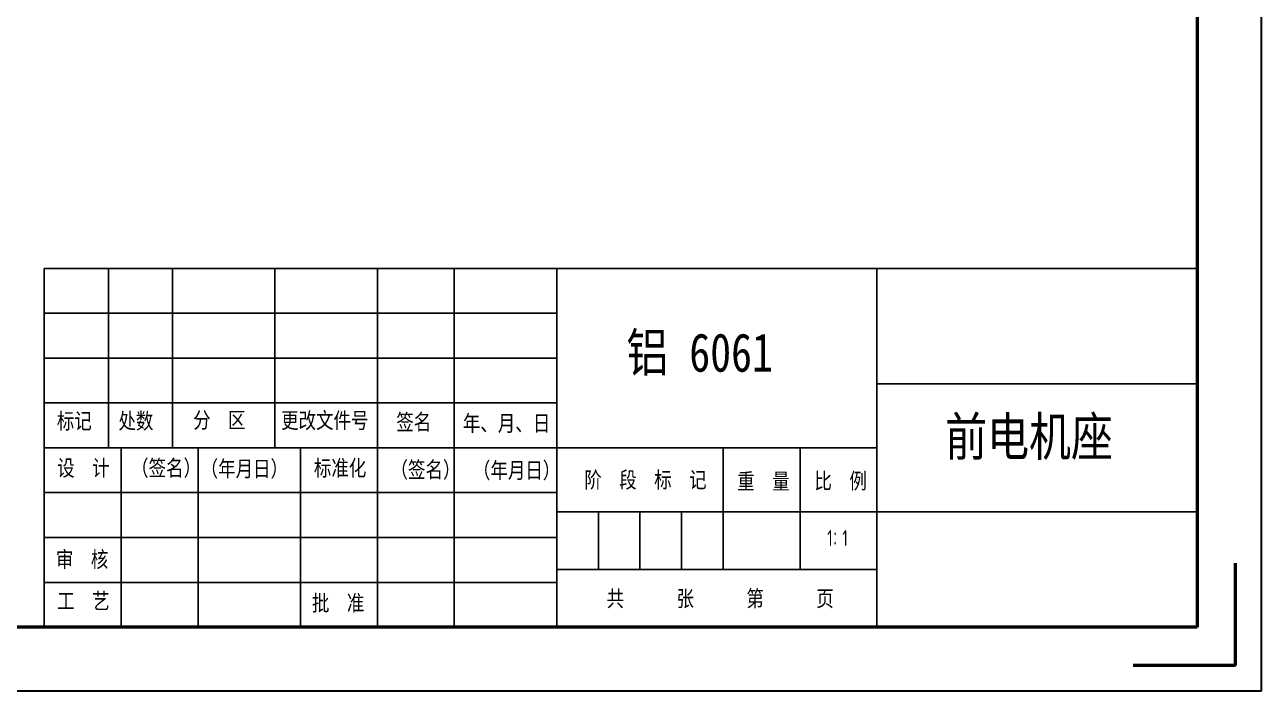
# Model space of a CAD drawing. Header units: millimetres. Extents: x 1827 to 2247, y 1064 to 1361.
# Drawn here: x 2053.6 to 2246.6, y 1064 to 1168 of the extents above; entities that cross this region are included whole.
import ezdxf

# ---------------------------------------------------------------- set-up
doc = ezdxf.new("R2010")
doc.units = ezdxf.units.MM
doc.layers.add('总内框线', color=7, linetype='Continuous', lineweight=50)
doc.layers.add('总外框线', color=7, linetype='Continuous', lineweight=30)
doc.styles.add('陈杰（2）', font='gbenor.shx', dxfattribs={"width": 0.8, "bigfont": 'gbcbig.shx'})

msp = doc.modelspace()

# ---------------------------------------------------------------- linework, layer by layer
for p, q in [((2056.612, 1129.978), (2236.612, 1129.978)), ((2056.612, 1073.978), (2056.612, 1129.978)), ((2066.612, 1129.978), (2066.612, 1101.978)), ((2076.612, 1129.978), (2076.612, 1101.978)), ((2092.612, 1129.978), (2092.612, 1101.978)), ((2108.612, 1129.978), (2108.612, 1101.978)), ((2120.612, 1129.978), (2120.612, 1073.978)), ((2136.612, 1129.978), (2136.612, 1073.978)), ((2186.612, 1073.978), (2186.612, 1129.978)), ((2236.612, 1129.978), (2236.612, 1073.978)), ((2056.612, 1122.978), (2136.612, 1122.978)), ((2056.612, 1115.978), (2136.612, 1115.978)), ((2186.612, 1111.978), (2236.612, 1111.978)), ((2056.612, 1108.978), (2136.612, 1108.978)), ((2056.612, 1101.978), (2186.612, 1101.978)), ((2068.612, 1101.978), (2068.612, 1073.978)), ((2080.612, 1101.978), (2080.612, 1073.978)), ((2096.612, 1101.978), (2096.612, 1073.978)), ((2108.612, 1101.978), (2108.612, 1073.978)), ((2162.612, 1082.978), (2162.612, 1101.978)), ((2174.612, 1082.978), (2174.612, 1101.978)), ((2056.612, 1094.978), (2136.612, 1094.978)), ((2136.612, 1091.978), (2186.612, 1091.978)), ((2143.112, 1091.978), (2143.112, 1082.978)), ((2149.612, 1091.978), (2149.612, 1082.978)), ((2156.112, 1091.978), (2156.112, 1082.978)), ((2186.612, 1091.978), (2236.612, 1091.978)), ((2056.612, 1087.978), (2136.612, 1087.978)), ((2136.612, 1082.978), (2186.612, 1082.978)), ((2056.612, 1080.978), (2136.612, 1080.978)), ((2236.612, 1073.978), (2056.612, 1073.978))]:
    msp.add_line(p, q)
at = {"layer": '总内框线'}
for p, q in [((2236.612, 1350.978), (2236.612, 1073.978)), ((2242.612, 1067.978), (2242.612, 1083.978)), ((2236.612, 1073.978), (1836.612, 1073.978)), ((2242.612, 1067.978), (2226.612, 1067.978))]:
    msp.add_line(p, q, dxfattribs=at)
at = {"layer": '总外框线'}
for p, q in [((2246.612, 1360.978), (2246.612, 1063.978)), ((2246.612, 1063.978), (1826.612, 1063.978))]:
    msp.add_line(p, q, dxfattribs=at)

# ---------------------------------------------------------------- texts
at = {"attachment_point": 1, "style": '陈杰（2）'}
for s, insert, char_height, width in [('{\\fSimSun|b0|i0|c134|p2;铝 6061}', (2147.495, 1119.852), 6, 93.01929), ('{\\fSimSun|b0|i0|c134|p2;标记}', (2058.567, 1107.418), 2.5, 93.01929), ('{\\fSimSun|b0|i0|c134|p2;处数}', (2068.188, 1107.433), 2.5, 93.01929), ('{\\fSimSun|b0|i0|c134|p2;分\u3000区}', (2079.849, 1107.557), 2.5, 93.01929), ('{\\fSimSun|b0|i0|c134|p2;更改文件号}', (2093.584, 1107.503), 2.5, 93.01929), ('{\\fSimSun|b0|i0|c134|p2;签名}', (2111.568, 1107.245), 2.5, 93.01929), ('{\\fSimSun|b0|i0|c134|p2;年、月、日}', (2121.963, 1107.051), 2.5, 93.01929), ('{\\fSimSun|b0|i0|c134|p2;前电机座}', (2197.258, 1106.726), 6, 30.9528), ('{\\fSimSun|b0|i0|c134|p2;设\u3000计}', (2058.627, 1100.078), 2.5, 93.01929), ('{\\fSimSun|b0|i0|c134|p2;（签名）}', (2070.169, 1100.078), 2.5, 93.01929), ('{\\fSimSun|b0|i0|c134|p2;标准化}', (2098.701, 1100.063), 2.5, 93.01929), ('{\\fSimSun|b0|i0|c134|p2;\u3000（年月日）}', (2078.294, 1099.964), 2.5, 93.01929), ('{\\fSimSun|b0|i0|c134|p2;（签名）}', (2110.668, 1099.815), 2.5, 93.01929), ('{\\fSimSun|b0|i0|c134|p2;（年月日）}', (2123.535, 1099.715), 2.5, 93.01929), ('{\\fSimSun|b0|i0|c134|p2;阶\u3000段\u3000标\u3000记}', (2140.916, 1098.23), 2.5, 93.01929), ('{\\fSimSun|b0|i0|c134|p2;重\u3000量}', (2164.799, 1098.002), 2.5, 93.01929), ('{\\fSimSun|b0|i0|c134|p2;比\u3000例}', (2176.851, 1098.071), 2.5, 93.01929), ('{\\fSimSun|b0|i0|c134|p2;审\u3000核}', (2058.423, 1085.809), 2.5, 93.01929), ('{\\fSimSun|b0|i0|c134|p2;工\u3000艺}', (2058.627, 1079.323), 2.5, 93.01929), ('{\\fSimSun|b0|i0|c134|p2;批\u3000准}', (2098.395, 1079.005), 2.5, 93.01929), ('{\\fSimSun|b0|i0|c134|p2;共\u3000\u3000\u3000张\u3000\u3000\u3000第\u3000\u3000\u3000页}', (2144.41, 1079.705), 2.5, 93.01929)]:
    msp.add_mtext(s, dxfattribs=dict(at, insert=insert, char_height=char_height, width=width))
at = {"layer": '总内框线', "insert": (2178.852, 1089.133), "char_height": 2.5, "width": 8.1039, "attachment_point": 1, "style": '陈杰（2）'}
msp.add_mtext('1：1', dxfattribs=at)

doc.saveas('drawing.dxf')
